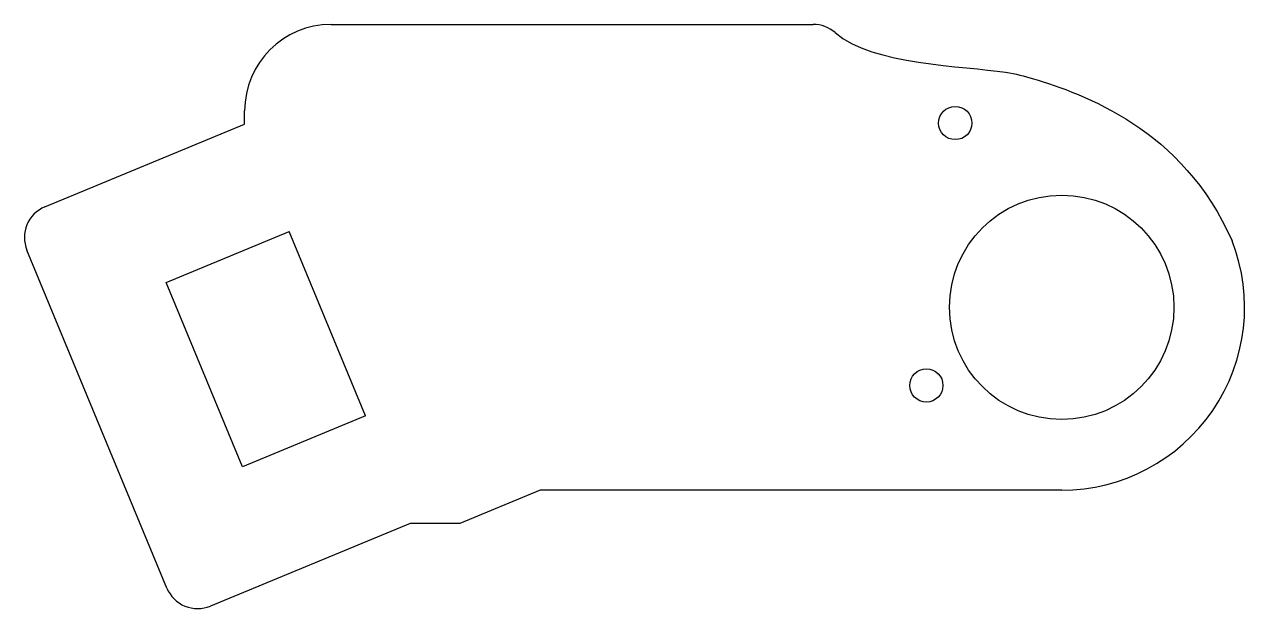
# Model space of a CAD drawing. Header units: millimetres. Extents: x -31.2 to 5.5, y -9.1 to 8.5.
import ezdxf

# ---------------------------------------------------------------- set-up
doc = ezdxf.new("R2010")
doc.units = ezdxf.units.MM

msp = doc.modelspace()

# ---------------------------------------------------------------- linework, layer by layer
at = {"color": 7, "linetype": 'Continuous', "lineweight": 25}
for p, q in [((-21.971, 8.51), (-7.471, 8.51)), ((-24.571, 5.51), (-24.571, 5.91)), ((-30.576, 3.023), (-24.571, 5.51)), ((-26.927, 0.746), (-23.232, 2.277)), ((-20.935, -3.266), (-23.232, 2.277)), ((-26.908, -8.446), (-31.117, 1.716)), ((-24.631, -4.797), (-26.927, 0.746)), ((-20.935, -3.266), (-24.631, -4.797)), ((-15.682, -5.5), (-18.096, -6.5)), ((0, -5.5), (-15.682, -5.5)), ((-19.596, -6.5), (-25.601, -8.987)), ((-18.096, -6.5), (-19.596, -6.5))]:
    msp.add_line(p, q, dxfattribs=at)
for centre, radius in [((-3.2, 5.543), 0.5), ((0, 0), 3.375), ((-4.07, -2.35), 0.5)]:
    msp.add_circle(centre, radius, dxfattribs=at)
for centre, radius, start, end in [((-21.971, 5.91), 2.6, 90, 180), ((-7.471, 7.51), 1, 48.8795, 90), ((-30.193, 2.099), 1, 112.5, 202.5), ((0, 0), 5.5, 270, 21.3237), ((-25.984, -8.064), 1, 202.5, 292.5)]:
    msp.add_arc(centre, radius, start, end, dxfattribs=at)
msp.add_open_spline([(-6.813, 8.264), (-5.685, 7.279), (-2.242, 7.262), (0.039, 6.639), (3.654, 5.364), (5.123, 2)], degree=3, knots=[0.028629, 0.028629, 0.028629, 0.028629, 0.4026402, 0.4997773, 1, 1, 1, 1], dxfattribs=at)

doc.saveas('drawing.dxf')
